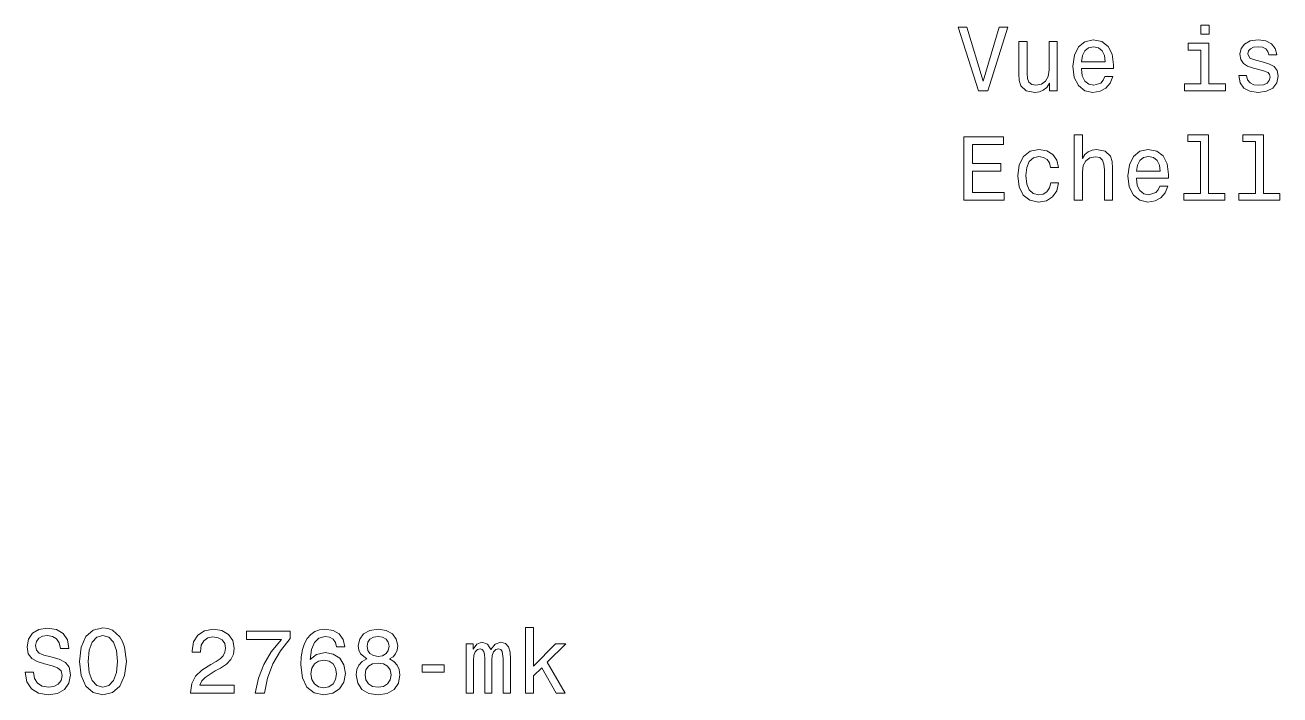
# Model space of a CAD drawing. Extents: x 0 to 420, y 0 to 297.
# Drawn here: x 284 to 353.2, y 75 to 112 of the extents above; entities that cross this region are included whole.
import ezdxf

# ---------------------------------------------------------------- set-up
doc = ezdxf.new("R2010")
doc.units = 0

msp = doc.modelspace()

# ---------------------------------------------------------------- linework, layer by layer
at = {"color": 7, "lineweight": 13}
for points in [[(337.746033, 111.885292), (336.8685, 108.904747), (335.965759, 111.885292), (335.486664, 111.885292), (336.616333, 108.380249), (337.120667, 108.380249), (338.225128, 111.885292)], [(349.340393, 112.001289), (348.871399, 112.001289), (348.871399, 111.496964), (349.340393, 111.496964)], [(340.948486, 111.088463), (340.504669, 111.088463), (340.504669, 109.525063), (340.454254, 109.161949), (340.307983, 108.899704), (340.081055, 108.738319), (339.783478, 108.687889), (339.546448, 108.728233), (339.395172, 108.849266), (339.309418, 109.056038), (339.289246, 109.348549), (339.289246, 111.088463), (338.845459, 111.088463), (338.845459, 109.308205), (338.860596, 108.950134), (338.95639, 108.65258), (339.248901, 108.380249), (339.717926, 108.284431), (339.970093, 108.319733), (340.186951, 108.410507), (340.373535, 108.566849), (340.524841, 108.793793), (340.524841, 108.380249), (340.948486, 108.380249)], [(342.284943, 109.605751), (344.06015, 109.605751), (344.065186, 109.812523), (343.984497, 110.392494), (343.762604, 110.826218), (343.409576, 111.088463), (342.940552, 111.18428), (342.481628, 111.08342), (342.128601, 110.800995), (341.901642, 110.342064), (341.820953, 109.736877), (341.896606, 109.116562), (342.123535, 108.662666), (342.471527, 108.380249), (342.925415, 108.284431), (343.318787, 108.349991), (343.641571, 108.521461), (343.878601, 108.793793), (344.014771, 109.156906), (343.575989, 109.156906), (343.485229, 108.955177), (343.354095, 108.803879), (342.980896, 108.682846), (342.69342, 108.738319), (342.476563, 108.914833), (342.335358, 109.202293), (342.284943, 109.590622)], [(342.284943, 109.978951), (342.340393, 110.326935), (342.476563, 110.584137), (342.68335, 110.740479), (342.955688, 110.795952), (343.222961, 110.740479), (343.429749, 110.584137), (343.555817, 110.326935), (343.601227, 109.978951)], [(349.325287, 108.753448), (349.325287, 110.997681), (348.185516, 110.997681), (348.185516, 110.619446), (348.88147, 110.619446), (348.88147, 108.753448), (347.973694, 108.753448), (347.973694, 108.380249), (350.243134, 108.380249), (350.243134, 108.753448)], [(352.331055, 109.958778), (351.902374, 110.059647), (351.584656, 110.175636), (351.478729, 110.412666), (351.509003, 110.579094), (351.614899, 110.700134), (351.786377, 110.77578), (352.033478, 110.806038), (352.270508, 110.77578), (352.457123, 110.685005), (352.578156, 110.548836), (352.628601, 110.367279), (353.062317, 110.367279), (353.062317, 110.377365), (352.986664, 110.705177), (352.779877, 110.962379), (352.457123, 111.123764), (352.033478, 111.18428), (351.604828, 111.123764), (351.292145, 110.957336), (351.095459, 110.71022), (351.034943, 110.397537), (351.080322, 110.094948), (351.221527, 109.883133), (351.453522, 109.731834), (351.791412, 109.625923), (352.285645, 109.50489), (352.588257, 109.378807), (352.668945, 109.277946), (352.699188, 109.126648), (352.653809, 108.940048), (352.532776, 108.798836), (352.33609, 108.708061), (352.073853, 108.677803), (351.796448, 108.708061), (351.594727, 108.813965), (351.458557, 108.985435), (351.403076, 109.222466), (350.974426, 109.222466), (351.045013, 108.819008), (351.251801, 108.526505), (351.57959, 108.349991), (352.033478, 108.284431), (352.507568, 108.349991), (352.85553, 108.526505), (353.067352, 108.808922), (353.143005, 109.177078), (353.087524, 109.494804), (352.931183, 109.711662), (352.673981, 109.852875)], [(341.896606, 102.33342), (342.340393, 102.33342), (342.340393, 103.89682), (342.385803, 104.25489), (342.532043, 104.517136), (342.759003, 104.67852), (343.061584, 104.739037), (343.30365, 104.688606), (343.454956, 104.552437), (343.530609, 104.325493), (343.555817, 104.022903), (343.555817, 102.33342), (343.999634, 102.33342), (343.999634, 104.113678), (343.979462, 104.471748), (343.888672, 104.769302), (343.591125, 105.041634), (343.127136, 105.137451), (342.875, 105.10215), (342.658142, 105.006332), (342.476563, 104.855034), (342.340393, 104.648262), (342.340393, 105.95446), (341.896606, 105.95446)], [(348.851227, 105.581261), (348.851227, 102.706619), (347.938385, 102.706619), (347.938385, 102.33342), (350.202789, 102.33342), (350.202789, 102.706619), (349.295013, 102.706619), (349.295013, 105.95446), (348.155243, 105.95446), (348.155243, 105.581261)], [(351.887238, 105.581261), (351.887238, 102.706619), (350.974426, 102.706619), (350.974426, 102.33342), (353.238831, 102.33342), (353.238831, 102.706619), (352.331055, 102.706619), (352.331055, 105.95446), (351.191284, 105.95446), (351.191284, 105.581261)], [(335.809418, 102.33342), (338.028442, 102.33342), (338.028442, 102.75705), (336.273407, 102.75705), (336.273407, 103.942207), (337.836792, 103.942207), (337.836792, 104.360794), (336.273407, 104.360794), (336.273407, 105.40979), (337.988098, 105.40979), (337.988098, 105.83342), (335.809418, 105.83342)], [(340.585358, 104.143936), (341.024139, 104.143936), (340.93335, 104.547394), (340.716492, 104.86512), (340.378601, 105.061806), (339.939819, 105.137451), (339.455688, 105.036591), (339.087524, 104.754166), (338.85553, 104.295235), (338.774841, 103.679962), (338.850494, 103.069733), (339.077454, 102.615837), (339.435516, 102.33342), (339.924713, 102.237602), (340.358429, 102.313248), (340.69632, 102.525063), (340.928314, 102.857918), (341.029175, 103.30172), (340.60553, 103.30172), (340.529877, 103.019302), (340.388672, 102.80748), (340.186951, 102.676361), (339.939819, 102.636017), (339.632202, 102.701576), (339.410278, 102.903305), (339.274139, 103.231117), (339.228729, 103.695091), (339.274139, 104.148979), (339.415344, 104.476791), (339.642273, 104.67852), (339.939819, 104.749123), (340.202087, 104.703735), (340.398773, 104.587746), (340.529877, 104.396103)], [(345.320953, 103.558922), (347.096161, 103.558922), (347.101227, 103.765694), (347.020508, 104.345665), (346.798615, 104.779388), (346.445587, 105.041634), (345.976563, 105.137451), (345.517639, 105.036591), (345.164612, 104.754166), (344.937683, 104.295235), (344.856964, 103.690048), (344.932617, 103.069733), (345.159576, 102.615837), (345.507568, 102.33342), (345.961456, 102.237602), (346.354828, 102.303162), (346.677582, 102.474632), (346.914612, 102.746964), (347.050781, 103.110077), (346.61203, 103.110077), (346.52124, 102.908348), (346.390106, 102.75705), (346.016907, 102.636017), (345.729462, 102.69149), (345.512604, 102.868004), (345.371399, 103.155464), (345.320953, 103.543793)], [(345.320953, 103.932121), (345.376434, 104.280106), (345.512604, 104.537308), (345.71936, 104.693649), (345.991699, 104.749123), (346.259003, 104.693649), (346.465759, 104.537308), (346.591858, 104.280106), (346.637238, 103.932121)], [(284.477661, 76.298271), (284.018738, 76.298271), (284.119568, 75.763687), (284.371765, 75.370316), (284.760071, 75.133286), (285.284576, 75.047554), (285.804016, 75.128242), (286.192352, 75.350143), (286.439453, 75.698128), (286.530243, 76.157059), (286.45459, 76.570602), (286.242798, 76.837898), (285.899841, 77.014412), (285.440918, 77.145531), (285.047546, 77.241356), (284.790344, 77.352303), (284.644073, 77.513687), (284.598694, 77.765854), (284.644073, 77.992798), (284.775208, 78.164268), (284.976929, 78.280258), (285.254303, 78.320602), (285.536743, 78.270172), (285.758636, 78.134003), (285.904907, 77.907059), (285.975494, 77.599426), (286.434418, 77.599426), (286.434418, 77.609512), (286.353729, 78.083572), (286.116699, 78.4366), (285.7435, 78.658501), (285.239197, 78.734146), (284.785278, 78.658501), (284.432251, 78.446686), (284.205322, 78.118874), (284.124634, 77.695244), (284.190186, 77.317001), (284.381836, 77.059799), (284.684418, 76.888329), (285.097961, 76.757202), (285.50647, 76.641212), (285.814117, 76.530258), (286.000702, 76.368874), (286.066284, 76.106628), (286.005737, 75.83934), (285.849426, 75.637611), (285.612366, 75.511528), (285.304749, 75.471184), (284.961792, 75.526657), (284.699554, 75.688042), (284.533142, 75.950287)], [(287.014404, 76.893372), (287.105164, 76.106628), (287.367432, 75.526657), (287.77594, 75.168587), (288.310516, 75.047554), (288.840057, 75.168587), (289.253601, 75.526657), (289.510803, 76.106628), (289.606628, 76.893372), (289.510803, 77.675072), (289.399841, 77.992798), (289.253601, 78.255043), (288.840057, 78.613113), (288.587891, 78.703888), (288.310516, 78.739197), (287.770874, 78.613113), (287.362366, 78.260086), (287.105164, 77.680115)], [(287.498535, 76.893372), (287.554016, 77.503601), (287.720459, 77.952446), (287.977661, 78.224785), (288.310516, 78.320602), (288.638306, 78.224785), (288.895508, 77.947403), (289.061951, 77.498558), (289.122467, 76.893372), (289.061951, 76.283142), (288.895508, 75.834297), (288.638306, 75.561958), (288.310516, 75.471184), (287.977661, 75.561958), (287.720459, 75.834297), (287.554016, 76.278099)], [(293.152008, 75.143372), (295.557617, 75.143372), (295.557617, 75.577087), (293.656342, 75.577087), (293.762238, 75.814117), (293.943787, 76.010803), (294.503601, 76.368874), (294.801147, 76.520172), (295.134003, 76.73703), (295.371033, 76.989197), (295.507202, 77.286743), (295.557617, 77.624641), (295.471893, 78.048271), (295.234863, 78.381126), (294.871765, 78.592941), (294.40274, 78.668587), (293.918579, 78.582855), (293.550415, 78.345818), (293.313385, 77.967583), (293.232697, 77.4683), (293.232697, 77.397697), (293.69165, 77.397697), (293.69165, 77.438042), (293.73703, 77.780983), (293.873199, 78.033142), (294.090057, 78.194527), (294.377502, 78.25), (294.670013, 78.19957), (294.886871, 78.073486), (295.028076, 77.876801), (295.078522, 77.629684), (295.043213, 77.397697), (294.947388, 77.201012), (294.786011, 77.029541), (294.564117, 76.878242), (294.266571, 76.716858), (293.772339, 76.404175), (293.424347, 76.071327), (293.21759, 75.66787), (293.152008, 75.158501)], [(296.71759, 75.143372), (297.226929, 75.143372), (297.393372, 75.975502), (297.685883, 76.752159), (298.099426, 77.473343), (298.639038, 78.149132), (298.639038, 78.567726), (296.238464, 78.567726), (296.238464, 78.108788), (298.154907, 78.108788), (297.600159, 77.427956), (297.181549, 76.716858), (296.889038, 75.960373)], [(301.664978, 77.700287), (301.569153, 78.108788), (301.34726, 78.411385), (301.004333, 78.603027), (300.560516, 78.668587), (300.26297, 78.633286), (300.005768, 78.53746), (299.778809, 78.381126), (299.587158, 78.159225), (299.435883, 77.881844), (299.324921, 77.543945), (299.254333, 77.145531), (299.234161, 76.696686), (299.31485, 75.980545), (299.561951, 75.461098), (299.960388, 75.148415), (300.505035, 75.042503), (300.994232, 75.133286), (301.367432, 75.370316), (301.609497, 75.743515), (301.695251, 76.217583), (301.609497, 76.696686), (301.377533, 77.064842), (301.01947, 77.296829), (300.575653, 77.377518), (300.096558, 77.276657), (299.738464, 76.989197), (299.814117, 77.543945), (299.975494, 77.94236), (300.222626, 78.179398), (300.565552, 78.260086), (300.817719, 78.219742), (301.009369, 78.113831), (301.135437, 77.937317), (301.201019, 77.700287)], [(302.865295, 77.029541), (302.608063, 76.888329), (302.431549, 76.691643), (302.320618, 76.444527), (302.285309, 76.146973), (302.365997, 75.698128), (302.597992, 75.350143), (302.976227, 75.128242), (303.490631, 75.042503), (304, 75.128242), (304.378235, 75.350143), (304.610229, 75.698128), (304.695984, 76.146973), (304.65564, 76.444527), (304.549713, 76.691643), (304.368164, 76.888329), (304.115997, 77.029541), (304.317719, 77.150574), (304.458923, 77.317001), (304.544678, 77.51873), (304.574921, 77.765854), (304.494232, 78.123917), (304.28241, 78.411385), (303.939484, 78.597984), (303.490631, 78.668587), (303.036743, 78.597984), (302.693817, 78.411385), (302.476959, 78.123917), (302.401306, 77.765854), (302.426514, 77.51873), (302.512268, 77.317001)], [(302.880402, 77.725502), (302.920746, 77.947403), (303.041779, 78.118874), (303.233429, 78.224785), (303.490631, 78.265129), (303.742798, 78.224785), (303.934448, 78.118874), (304.055481, 77.947403), (304.100861, 77.725502), (304.055481, 77.498558), (303.934448, 77.322044), (303.742798, 77.206055), (303.490631, 77.170746), (303.233429, 77.211098), (303.041779, 77.322044), (302.920746, 77.498558)], [(311.615295, 75.143372), (312.059082, 75.143372), (312.059082, 76.096542), (312.523071, 76.545387), (313.319885, 75.143372), (313.819183, 75.143372), (312.825653, 76.853027), (313.844391, 77.851585), (313.284607, 77.851585), (312.059082, 76.631126), (312.059082, 78.764412), (311.615295, 78.764412)], [(308.342224, 75.143372), (308.750732, 75.143372), (308.750732, 76.953888), (308.77594, 77.226227), (308.851593, 77.422913), (308.96759, 77.538902), (309.118896, 77.584297), (309.239929, 77.543945), (309.320618, 77.443085), (309.360962, 77.271614), (309.376099, 77.04467), (309.376099, 75.143372), (309.759369, 75.143372), (309.759369, 76.953888), (309.784607, 77.221184), (309.860229, 77.41787), (309.981262, 77.538902), (310.132568, 77.584297), (310.253601, 77.543945), (310.33429, 77.443085), (310.384735, 77.04467), (310.384735, 75.143372), (310.793243, 75.143372), (310.793243, 77.014412), (310.768005, 77.40274), (310.687317, 77.700287), (310.52594, 77.881844), (310.263702, 77.947403), (309.956055, 77.846542), (309.719025, 77.554031), (309.53244, 77.841499), (309.219757, 77.947403), (308.932281, 77.846542), (308.735596, 77.564117), (308.735596, 77.851585), (308.342224, 77.851585)], [(301.206055, 76.21254), (301.150574, 75.894814), (301.009369, 75.65274), (300.78241, 75.491356), (300.5, 75.440926), (300.202454, 75.491356), (299.975494, 75.647697), (299.829254, 75.889771), (299.783875, 76.207489), (299.83429, 76.520172), (299.975494, 76.757202), (300.207489, 76.908501), (300.520172, 76.963974), (300.792511, 76.908501), (301.009369, 76.762245), (301.150574, 76.525215)], [(302.76947, 76.157059), (302.81485, 76.424355), (302.96109, 76.626083), (303.188049, 76.757202), (303.490631, 76.802597), (303.788177, 76.757202), (304.015137, 76.626083), (304.161377, 76.424355), (304.211823, 76.157059), (304.161377, 75.869598), (304.015137, 75.65274), (303.788177, 75.511528), (303.490631, 75.466141), (303.188049, 75.511528), (302.96109, 75.65274), (302.81485, 75.869598)], [(305.916443, 76.298271), (307.136902, 76.298271), (307.136902, 76.696686), (305.916443, 76.696686)]]:
    msp.add_lwpolyline(points, close=True, dxfattribs=at)

doc.saveas('drawing.dxf')
